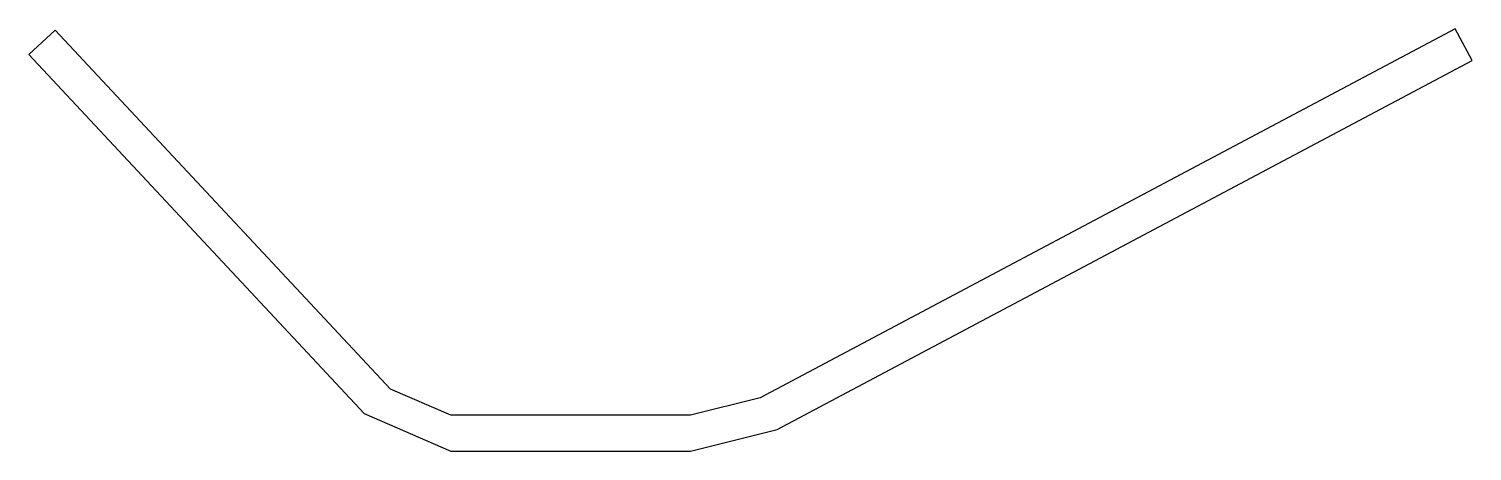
# Model space of a CAD drawing. Header units: millimetres. Extents: x 12.3 to 72.5, y -984.6 to -966.9.
import ezdxf

# ---------------------------------------------------------------- set-up
doc = ezdxf.new("R2010")
doc.units = ezdxf.units.MM

msp = doc.modelspace()

# ---------------------------------------------------------------- linework, layer by layer
msp.add_line((12.272, -968.021), (13.369, -966.998))
msp.add_line((12.272, -968.021), (13.369, -966.998))
msp.add_lwpolyline([(13.369, -966.999), (12.272, -968.021), (26.252, -983.014), (29.867, -984.586), (34.867, -984.586), (39.867, -984.586), (43.482, -983.685), (72.472, -968.27), (71.768, -966.945), (42.777, -982.36), (39.867, -983.086), (34.867, -983.086), (29.867, -983.086), (27.35, -981.991), (13.369, -966.999)])

doc.saveas('drawing.dxf')
